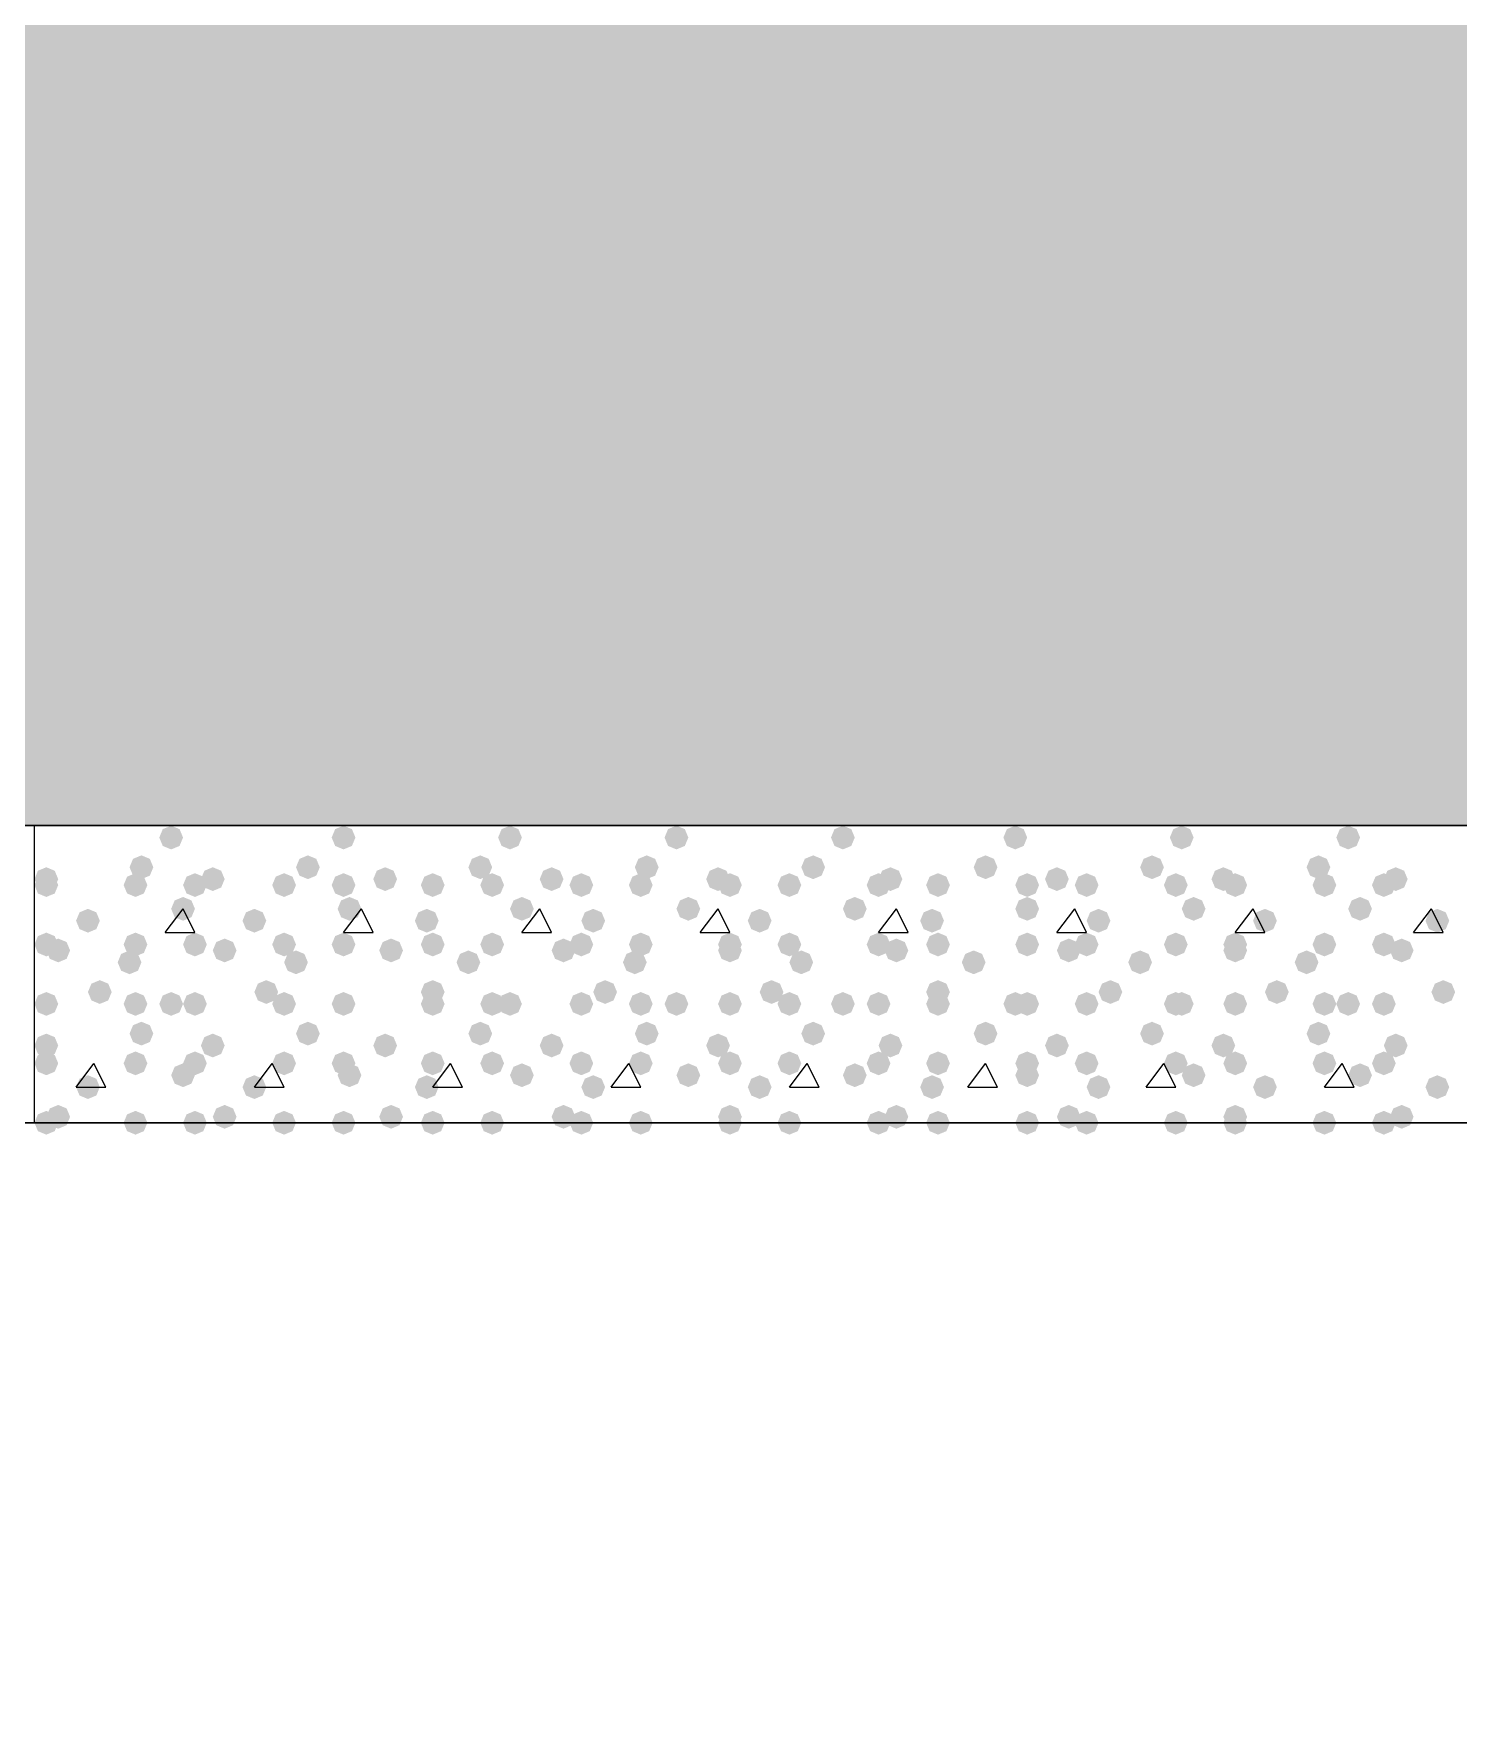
# Model space of a CAD drawing. Header units: millimetres. Extents: x 0 to 420, y 0 to 297.
# Drawn here: x 154.51 to 164.66, y 143.83 to 155.88 of the extents above; entities that cross this region are included whole.
import ezdxf

# ---------------------------------------------------------------- set-up
doc = ezdxf.new("R2010")
doc.units = ezdxf.units.MM
doc.layers.get('0').update_dxf_attribs({"linetype": 'CONTINUOUS'})

msp = doc.modelspace()

# ---------------------------------------------------------------- hatches: boundary and pattern name
at = {"true_color": 0x000008}
h = msp.add_hatch(color=0, dxfattribs=at)
h.paths.add_polyline_path([(379.518333, 162.263667), (33.401, 162.263667), (379.518333, 150.241)], flags=0)
h.paths.add_polyline_path([(33.401, 162.263667), (379.518333, 150.241), (33.401, 150.241)], flags=0)
for points in [[(155.575, 150.156333), (155.550129, 150.096537), (155.490333, 150.071667), (155.430538, 150.096537), (155.405667, 150.156333), (155.430537, 150.216129), (155.490333, 150.241), (155.550129, 150.216129)], [(156.802667, 150.156333), (156.777796, 150.096537), (156.718, 150.071667), (156.658204, 150.096537), (156.633333, 150.156333), (156.658204, 150.216129), (156.718, 150.241), (156.777796, 150.216129)], [(157.988, 150.156333), (157.963129, 150.096537), (157.903333, 150.071667), (157.843538, 150.096537), (157.818667, 150.156333), (157.843537, 150.216129), (157.903333, 150.241), (157.963129, 150.216129)], [(159.173333, 150.156333), (159.148462, 150.096537), (159.088667, 150.071667), (159.028871, 150.096537), (159.004, 150.156333), (159.028871, 150.216129), (159.088667, 150.241), (159.148462, 150.216129)], [(160.358667, 150.156333), (160.333796, 150.096537), (160.274, 150.071667), (160.214204, 150.096537), (160.189333, 150.156333), (160.214204, 150.216129), (160.274, 150.241), (160.333796, 150.216129)], [(161.586333, 150.156333), (161.561462, 150.096537), (161.501667, 150.071667), (161.441871, 150.096537), (161.417, 150.156333), (161.441871, 150.216129), (161.501667, 150.241), (161.561462, 150.216129)], [(162.771667, 150.156333), (162.746796, 150.096537), (162.687, 150.071667), (162.627204, 150.096537), (162.602333, 150.156333), (162.627204, 150.216129), (162.687, 150.241), (162.746796, 150.216129)], [(163.957, 150.156333), (163.932129, 150.096537), (163.872333, 150.071667), (163.812537, 150.096537), (163.787667, 150.156333), (163.812537, 150.216129), (163.872333, 150.241), (163.932129, 150.216129)], [(155.363333, 149.944667), (155.338462, 149.884871), (155.278667, 149.86), (155.218871, 149.884871), (155.194, 149.944667), (155.218871, 150.004462), (155.278667, 150.029333), (155.338462, 150.004463)], [(156.548667, 149.944667), (156.523796, 149.884871), (156.464, 149.86), (156.404204, 149.884871), (156.379333, 149.944667), (156.404204, 150.004462), (156.464, 150.029333), (156.523796, 150.004463)], [(157.776333, 149.944667), (157.751463, 149.884871), (157.691667, 149.86), (157.631871, 149.884871), (157.607, 149.944667), (157.631871, 150.004462), (157.691667, 150.029333), (157.751462, 150.004463)], [(158.961667, 149.944667), (158.936796, 149.884871), (158.877, 149.86), (158.817204, 149.884871), (158.792333, 149.944667), (158.817204, 150.004462), (158.877, 150.029333), (158.936796, 150.004463)], [(160.147, 149.944667), (160.122129, 149.884871), (160.062333, 149.86), (160.002538, 149.884871), (159.977667, 149.944667), (160.002537, 150.004462), (160.062333, 150.029333), (160.122129, 150.004463)], [(161.374667, 149.944667), (161.349796, 149.884871), (161.29, 149.86), (161.230204, 149.884871), (161.205333, 149.944667), (161.230204, 150.004462), (161.29, 150.029333), (161.349796, 150.004463)], [(162.56, 149.944667), (162.535129, 149.884871), (162.475333, 149.86), (162.415538, 149.884871), (162.390667, 149.944667), (162.415537, 150.004462), (162.475333, 150.029333), (162.535129, 150.004463)], [(163.745333, 149.944667), (163.720462, 149.884871), (163.660667, 149.86), (163.600871, 149.884871), (163.576, 149.944667), (163.600871, 150.004462), (163.660667, 150.029333), (163.720462, 150.004463)], [(154.686, 149.86), (154.661129, 149.800204), (154.601333, 149.775333), (154.541538, 149.800204), (154.516667, 149.86), (154.541537, 149.919796), (154.601333, 149.944667), (154.661129, 149.919796)], [(154.686, 149.817667), (154.661129, 149.757871), (154.601333, 149.733), (154.541538, 149.757871), (154.516667, 149.817667), (154.541537, 149.877462), (154.601333, 149.902333), (154.661129, 149.877463)], [(155.321, 149.817667), (155.296129, 149.757871), (155.236333, 149.733), (155.176538, 149.757871), (155.151667, 149.817667), (155.176537, 149.877462), (155.236333, 149.902333), (155.296129, 149.877463)], [(155.744333, 149.817667), (155.719463, 149.757871), (155.659667, 149.733), (155.599871, 149.757871), (155.575, 149.817667), (155.599871, 149.877462), (155.659667, 149.902333), (155.719462, 149.877463)], [(155.871333, 149.86), (155.846462, 149.800204), (155.786667, 149.775333), (155.726871, 149.800204), (155.702, 149.86), (155.726871, 149.919796), (155.786667, 149.944667), (155.846462, 149.919796)], [(156.379333, 149.817667), (156.354463, 149.757871), (156.294667, 149.733), (156.234871, 149.757871), (156.21, 149.817667), (156.234871, 149.877462), (156.294667, 149.902333), (156.354462, 149.877463)], [(156.802667, 149.817667), (156.777796, 149.757871), (156.718, 149.733), (156.658204, 149.757871), (156.633333, 149.817667), (156.658204, 149.877462), (156.718, 149.902333), (156.777796, 149.877463)], [(157.099, 149.86), (157.074129, 149.800204), (157.014333, 149.775333), (156.954538, 149.800204), (156.929667, 149.86), (156.954537, 149.919796), (157.014333, 149.944667), (157.074129, 149.919796)], [(157.437667, 149.817667), (157.412796, 149.757871), (157.353, 149.733), (157.293204, 149.757871), (157.268333, 149.817667), (157.293204, 149.877462), (157.353, 149.902333), (157.412796, 149.877463)], [(157.861, 149.817667), (157.836129, 149.757871), (157.776333, 149.733), (157.716538, 149.757871), (157.691667, 149.817667), (157.716537, 149.877462), (157.776333, 149.902333), (157.836129, 149.877463)], [(158.284333, 149.86), (158.259462, 149.800204), (158.199667, 149.775333), (158.139871, 149.800204), (158.115, 149.86), (158.139871, 149.919796), (158.199667, 149.944667), (158.259462, 149.919796)], [(158.496, 149.817667), (158.471129, 149.757871), (158.411333, 149.733), (158.351538, 149.757871), (158.326667, 149.817667), (158.351537, 149.877462), (158.411333, 149.902333), (158.471129, 149.877463)], [(158.919333, 149.817667), (158.894463, 149.757871), (158.834667, 149.733), (158.774871, 149.757871), (158.75, 149.817667), (158.774871, 149.877462), (158.834667, 149.902333), (158.894462, 149.877463)], [(159.469667, 149.86), (159.444796, 149.800204), (159.385, 149.775333), (159.325204, 149.800204), (159.300333, 149.86), (159.325204, 149.919796), (159.385, 149.944667), (159.444796, 149.919796)], [(159.554333, 149.817667), (159.529462, 149.757871), (159.469667, 149.733), (159.409871, 149.757871), (159.385, 149.817667), (159.409871, 149.877462), (159.469667, 149.902333), (159.529462, 149.877463)], [(159.977667, 149.817667), (159.952796, 149.757871), (159.893, 149.733), (159.833204, 149.757871), (159.808333, 149.817667), (159.833204, 149.877462), (159.893, 149.902333), (159.952796, 149.877463)], [(160.612667, 149.817667), (160.587796, 149.757871), (160.528, 149.733), (160.468204, 149.757871), (160.443333, 149.817667), (160.468204, 149.877462), (160.528, 149.902333), (160.587796, 149.877463)], [(160.697333, 149.86), (160.672462, 149.800204), (160.612667, 149.775333), (160.552871, 149.800204), (160.528, 149.86), (160.552871, 149.919796), (160.612667, 149.944667), (160.672462, 149.919796)], [(161.036, 149.817667), (161.011129, 149.757871), (160.951333, 149.733), (160.891538, 149.757871), (160.866667, 149.817667), (160.891537, 149.877462), (160.951333, 149.902333), (161.011129, 149.877463)], [(161.671, 149.817667), (161.646129, 149.757871), (161.586333, 149.733), (161.526538, 149.757871), (161.501667, 149.817667), (161.526537, 149.877462), (161.586333, 149.902333), (161.646129, 149.877463)], [(161.882667, 149.86), (161.857796, 149.800204), (161.798, 149.775333), (161.738204, 149.800204), (161.713333, 149.86), (161.738204, 149.919796), (161.798, 149.944667), (161.857796, 149.919796)], [(162.094333, 149.817667), (162.069462, 149.757871), (162.009667, 149.733), (161.949871, 149.757871), (161.925, 149.817667), (161.949871, 149.877462), (162.009667, 149.902333), (162.069462, 149.877463)], [(162.729333, 149.817667), (162.704463, 149.757871), (162.644667, 149.733), (162.584871, 149.757871), (162.56, 149.817667), (162.584871, 149.877462), (162.644667, 149.902333), (162.704462, 149.877463)], [(163.068, 149.86), (163.043129, 149.800204), (162.983333, 149.775333), (162.923538, 149.800204), (162.898667, 149.86), (162.923537, 149.919796), (162.983333, 149.944667), (163.043129, 149.919796)], [(163.152667, 149.817667), (163.127796, 149.757871), (163.068, 149.733), (163.008204, 149.757871), (162.983333, 149.817667), (163.008204, 149.877462), (163.068, 149.902333), (163.127796, 149.877463)], [(163.787667, 149.817667), (163.762796, 149.757871), (163.703, 149.733), (163.643204, 149.757871), (163.618333, 149.817667), (163.643204, 149.877462), (163.703, 149.902333), (163.762796, 149.877463)], [(164.211, 149.817667), (164.186129, 149.757871), (164.126333, 149.733), (164.066538, 149.757871), (164.041667, 149.817667), (164.066537, 149.877462), (164.126333, 149.902333), (164.186129, 149.877463)], [(164.295667, 149.86), (164.270796, 149.800204), (164.211, 149.775333), (164.151204, 149.800204), (164.126333, 149.86), (164.151204, 149.919796), (164.211, 149.944667), (164.270796, 149.919796)], [(155.659667, 149.648333), (155.634796, 149.588537), (155.575, 149.563667), (155.515204, 149.588537), (155.490333, 149.648333), (155.515204, 149.708129), (155.575, 149.733), (155.634796, 149.708129)], [(156.845, 149.648333), (156.820129, 149.588537), (156.760333, 149.563667), (156.700538, 149.588537), (156.675667, 149.648333), (156.700537, 149.708129), (156.760333, 149.733), (156.820129, 149.708129)], [(158.072667, 149.648333), (158.047796, 149.588537), (157.988, 149.563667), (157.928204, 149.588537), (157.903333, 149.648333), (157.928204, 149.708129), (157.988, 149.733), (158.047796, 149.708129)], [(159.258, 149.648333), (159.233129, 149.588537), (159.173333, 149.563667), (159.113538, 149.588537), (159.088667, 149.648333), (159.113537, 149.708129), (159.173333, 149.733), (159.233129, 149.708129)], [(160.443333, 149.648333), (160.418462, 149.588537), (160.358667, 149.563667), (160.298871, 149.588537), (160.274, 149.648333), (160.298871, 149.708129), (160.358667, 149.733), (160.418462, 149.708129)], [(161.671, 149.648333), (161.646129, 149.588537), (161.586333, 149.563667), (161.526538, 149.588537), (161.501667, 149.648333), (161.526537, 149.708129), (161.586333, 149.733), (161.646129, 149.708129)], [(162.856333, 149.648333), (162.831462, 149.588537), (162.771667, 149.563667), (162.711871, 149.588537), (162.687, 149.648333), (162.711871, 149.708129), (162.771667, 149.733), (162.831462, 149.708129)], [(164.041667, 149.648333), (164.016796, 149.588537), (163.957, 149.563667), (163.897204, 149.588537), (163.872333, 149.648333), (163.897204, 149.708129), (163.957, 149.733), (164.016796, 149.708129)], [(154.982333, 149.563667), (154.957462, 149.503871), (154.897667, 149.479), (154.837871, 149.503871), (154.813, 149.563667), (154.837871, 149.623462), (154.897667, 149.648333), (154.957462, 149.623463)], [(156.167667, 149.563667), (156.142796, 149.503871), (156.083, 149.479), (156.023204, 149.503871), (155.998333, 149.563667), (156.023204, 149.623462), (156.083, 149.648333), (156.142796, 149.623463)], [(157.395333, 149.563667), (157.370463, 149.503871), (157.310667, 149.479), (157.250871, 149.503871), (157.226, 149.563667), (157.250871, 149.623462), (157.310667, 149.648333), (157.370462, 149.623463)], [(158.580667, 149.563667), (158.555796, 149.503871), (158.496, 149.479), (158.436204, 149.503871), (158.411333, 149.563667), (158.436204, 149.623462), (158.496, 149.648333), (158.555796, 149.623463)], [(159.766, 149.563667), (159.741129, 149.503871), (159.681333, 149.479), (159.621538, 149.503871), (159.596667, 149.563667), (159.621537, 149.623462), (159.681333, 149.648333), (159.741129, 149.623463)], [(160.993667, 149.563667), (160.968796, 149.503871), (160.909, 149.479), (160.849204, 149.503871), (160.824333, 149.563667), (160.849204, 149.623462), (160.909, 149.648333), (160.968796, 149.623463)], [(162.179, 149.563667), (162.154129, 149.503871), (162.094333, 149.479), (162.034538, 149.503871), (162.009667, 149.563667), (162.034537, 149.623462), (162.094333, 149.648333), (162.154129, 149.623463)], [(163.364333, 149.563667), (163.339463, 149.503871), (163.279667, 149.479), (163.219871, 149.503871), (163.195, 149.563667), (163.219871, 149.623462), (163.279667, 149.648333), (163.339462, 149.623463)], [(164.592, 149.563667), (164.567129, 149.503871), (164.507333, 149.479), (164.447538, 149.503871), (164.422667, 149.563667), (164.447537, 149.623462), (164.507333, 149.648333), (164.567129, 149.623463)], [(154.686, 149.394333), (154.661129, 149.334537), (154.601333, 149.309667), (154.541538, 149.334537), (154.516667, 149.394333), (154.541537, 149.454129), (154.601333, 149.479), (154.661129, 149.454129)], [(154.770667, 149.352), (154.745796, 149.292204), (154.686, 149.267333), (154.626204, 149.292204), (154.601333, 149.352), (154.626204, 149.411796), (154.686, 149.436667), (154.745796, 149.411796)], [(155.321, 149.394333), (155.296129, 149.334537), (155.236333, 149.309667), (155.176538, 149.334537), (155.151667, 149.394333), (155.176537, 149.454129), (155.236333, 149.479), (155.296129, 149.454129)], [(155.744333, 149.394333), (155.719463, 149.334537), (155.659667, 149.309667), (155.599871, 149.334537), (155.575, 149.394333), (155.599871, 149.454129), (155.659667, 149.479), (155.719462, 149.454129)], [(155.956, 149.352), (155.931129, 149.292204), (155.871333, 149.267333), (155.811538, 149.292204), (155.786667, 149.352), (155.811537, 149.411796), (155.871333, 149.436667), (155.931129, 149.411796)], [(156.379333, 149.394333), (156.354463, 149.334537), (156.294667, 149.309667), (156.234871, 149.334537), (156.21, 149.394333), (156.234871, 149.454129), (156.294667, 149.479), (156.354462, 149.454129)], [(156.802667, 149.394333), (156.777796, 149.334537), (156.718, 149.309667), (156.658204, 149.334537), (156.633333, 149.394333), (156.658204, 149.454129), (156.718, 149.479), (156.777796, 149.454129)], [(157.141333, 149.352), (157.116462, 149.292204), (157.056667, 149.267333), (156.996871, 149.292204), (156.972, 149.352), (156.996871, 149.411796), (157.056667, 149.436667), (157.116462, 149.411796)], [(157.437667, 149.394333), (157.412796, 149.334537), (157.353, 149.309667), (157.293204, 149.334537), (157.268333, 149.394333), (157.293204, 149.454129), (157.353, 149.479), (157.412796, 149.454129)], [(157.861, 149.394333), (157.836129, 149.334537), (157.776333, 149.309667), (157.716538, 149.334537), (157.691667, 149.394333), (157.716537, 149.454129), (157.776333, 149.479), (157.836129, 149.454129)], [(158.369, 149.352), (158.344129, 149.292204), (158.284333, 149.267333), (158.224538, 149.292204), (158.199667, 149.352), (158.224537, 149.411796), (158.284333, 149.436667), (158.344129, 149.411796)], [(158.496, 149.394333), (158.471129, 149.334537), (158.411333, 149.309667), (158.351538, 149.334537), (158.326667, 149.394333), (158.351537, 149.454129), (158.411333, 149.479), (158.471129, 149.454129)], [(158.919333, 149.394333), (158.894463, 149.334537), (158.834667, 149.309667), (158.774871, 149.334537), (158.75, 149.394333), (158.774871, 149.454129), (158.834667, 149.479), (158.894462, 149.454129)], [(159.554333, 149.394333), (159.529462, 149.334537), (159.469667, 149.309667), (159.409871, 149.334537), (159.385, 149.394333), (159.409871, 149.454129), (159.469667, 149.479), (159.529462, 149.454129)], [(159.554333, 149.352), (159.529462, 149.292204), (159.469667, 149.267333), (159.409871, 149.292204), (159.385, 149.352), (159.409871, 149.411796), (159.469667, 149.436667), (159.529462, 149.411796)], [(159.977667, 149.394333), (159.952796, 149.334537), (159.893, 149.309667), (159.833204, 149.334537), (159.808333, 149.394333), (159.833204, 149.454129), (159.893, 149.479), (159.952796, 149.454129)], [(160.612667, 149.394333), (160.587796, 149.334537), (160.528, 149.309667), (160.468204, 149.334537), (160.443333, 149.394333), (160.468204, 149.454129), (160.528, 149.479), (160.587796, 149.454129)], [(160.739667, 149.352), (160.714796, 149.292204), (160.655, 149.267333), (160.595204, 149.292204), (160.570333, 149.352), (160.595204, 149.411796), (160.655, 149.436667), (160.714796, 149.411796)], [(161.036, 149.394333), (161.011129, 149.334537), (160.951333, 149.309667), (160.891538, 149.334537), (160.866667, 149.394333), (160.891537, 149.454129), (160.951333, 149.479), (161.011129, 149.454129)], [(161.671, 149.394333), (161.646129, 149.334537), (161.586333, 149.309667), (161.526538, 149.334537), (161.501667, 149.394333), (161.526537, 149.454129), (161.586333, 149.479), (161.646129, 149.454129)], [(161.967333, 149.352), (161.942462, 149.292204), (161.882667, 149.267333), (161.822871, 149.292204), (161.798, 149.352), (161.822871, 149.411796), (161.882667, 149.436667), (161.942462, 149.411796)], [(162.094333, 149.394333), (162.069462, 149.334537), (162.009667, 149.309667), (161.949871, 149.334537), (161.925, 149.394333), (161.949871, 149.454129), (162.009667, 149.479), (162.069462, 149.454129)], [(162.729333, 149.394333), (162.704463, 149.334537), (162.644667, 149.309667), (162.584871, 149.334537), (162.56, 149.394333), (162.584871, 149.454129), (162.644667, 149.479), (162.704462, 149.454129)], [(163.152667, 149.394333), (163.127796, 149.334537), (163.068, 149.309667), (163.008204, 149.334537), (162.983333, 149.394333), (163.008204, 149.454129), (163.068, 149.479), (163.127796, 149.454129)], [(163.152667, 149.352), (163.127796, 149.292204), (163.068, 149.267333), (163.008204, 149.292204), (162.983333, 149.352), (163.008204, 149.411796), (163.068, 149.436667), (163.127796, 149.411796)], [(163.787667, 149.394333), (163.762796, 149.334537), (163.703, 149.309667), (163.643204, 149.334537), (163.618333, 149.394333), (163.643204, 149.454129), (163.703, 149.479), (163.762796, 149.454129)], [(164.211, 149.394333), (164.186129, 149.334537), (164.126333, 149.309667), (164.066538, 149.334537), (164.041667, 149.394333), (164.066537, 149.454129), (164.126333, 149.479), (164.186129, 149.454129)], [(164.338, 149.352), (164.313129, 149.292204), (164.253333, 149.267333), (164.193537, 149.292204), (164.168667, 149.352), (164.193537, 149.411796), (164.253333, 149.436667), (164.313129, 149.411796)], [(155.278667, 149.267333), (155.253796, 149.207537), (155.194, 149.182667), (155.134204, 149.207537), (155.109333, 149.267333), (155.134204, 149.327129), (155.194, 149.352), (155.253796, 149.327129)], [(156.464, 149.267333), (156.439129, 149.207537), (156.379333, 149.182667), (156.319538, 149.207537), (156.294667, 149.267333), (156.319537, 149.327129), (156.379333, 149.352), (156.439129, 149.327129)], [(157.691667, 149.267333), (157.666796, 149.207537), (157.607, 149.182667), (157.547204, 149.207537), (157.522333, 149.267333), (157.547204, 149.327129), (157.607, 149.352), (157.666796, 149.327129)], [(158.877, 149.267333), (158.852129, 149.207537), (158.792333, 149.182667), (158.732538, 149.207537), (158.707667, 149.267333), (158.732537, 149.327129), (158.792333, 149.352), (158.852129, 149.327129)], [(160.062333, 149.267333), (160.037463, 149.207537), (159.977667, 149.182667), (159.917871, 149.207537), (159.893, 149.267333), (159.917871, 149.327129), (159.977667, 149.352), (160.037462, 149.327129)], [(161.29, 149.267333), (161.265129, 149.207537), (161.205333, 149.182667), (161.145538, 149.207537), (161.120667, 149.267333), (161.145537, 149.327129), (161.205333, 149.352), (161.265129, 149.327129)], [(162.475333, 149.267333), (162.450462, 149.207537), (162.390667, 149.182667), (162.330871, 149.207537), (162.306, 149.267333), (162.330871, 149.327129), (162.390667, 149.352), (162.450462, 149.327129)], [(163.660667, 149.267333), (163.635796, 149.207537), (163.576, 149.182667), (163.516204, 149.207537), (163.491333, 149.267333), (163.516204, 149.327129), (163.576, 149.352), (163.635796, 149.327129)], [(154.686, 148.971), (154.661129, 148.911204), (154.601333, 148.886333), (154.541538, 148.911204), (154.516667, 148.971), (154.541537, 149.030796), (154.601333, 149.055667), (154.661129, 149.030796)], [(155.067, 149.055667), (155.042129, 148.995871), (154.982333, 148.971), (154.922538, 148.995871), (154.897667, 149.055667), (154.922537, 149.115462), (154.982333, 149.140333), (155.042129, 149.115463)], [(155.321, 148.971), (155.296129, 148.911204), (155.236333, 148.886333), (155.176538, 148.911204), (155.151667, 148.971), (155.176537, 149.030796), (155.236333, 149.055667), (155.296129, 149.030796)], [(155.575, 148.971), (155.550129, 148.911204), (155.490333, 148.886333), (155.430538, 148.911204), (155.405667, 148.971), (155.430537, 149.030796), (155.490333, 149.055667), (155.550129, 149.030796)], [(155.744333, 148.971), (155.719463, 148.911204), (155.659667, 148.886333), (155.599871, 148.911204), (155.575, 148.971), (155.599871, 149.030796), (155.659667, 149.055667), (155.719462, 149.030796)], [(156.252333, 149.055667), (156.227463, 148.995871), (156.167667, 148.971), (156.107871, 148.995871), (156.083, 149.055667), (156.107871, 149.115462), (156.167667, 149.140333), (156.227462, 149.115463)], [(156.379333, 148.971), (156.354463, 148.911204), (156.294667, 148.886333), (156.234871, 148.911204), (156.21, 148.971), (156.234871, 149.030796), (156.294667, 149.055667), (156.354462, 149.030796)], [(156.802667, 148.971), (156.777796, 148.911204), (156.718, 148.886333), (156.658204, 148.911204), (156.633333, 148.971), (156.658204, 149.030796), (156.718, 149.055667), (156.777796, 149.030796)], [(156.802667, 148.971), (156.777796, 148.911204), (156.718, 148.886333), (156.658204, 148.911204), (156.633333, 148.971), (156.658204, 149.030796), (156.718, 149.055667), (156.777796, 149.030796)], [(157.437667, 149.055667), (157.412796, 148.995871), (157.353, 148.971), (157.293204, 148.995871), (157.268333, 149.055667), (157.293204, 149.115462), (157.353, 149.140333), (157.412796, 149.115463)], [(157.437667, 148.971), (157.412796, 148.911204), (157.353, 148.886333), (157.293204, 148.911204), (157.268333, 148.971), (157.293204, 149.030796), (157.353, 149.055667), (157.412796, 149.030796)], [(157.861, 148.971), (157.836129, 148.911204), (157.776333, 148.886333), (157.716538, 148.911204), (157.691667, 148.971), (157.716537, 149.030796), (157.776333, 149.055667), (157.836129, 149.030796)], [(157.988, 148.971), (157.963129, 148.911204), (157.903333, 148.886333), (157.843538, 148.911204), (157.818667, 148.971), (157.843537, 149.030796), (157.903333, 149.055667), (157.963129, 149.030796)], [(158.496, 148.971), (158.471129, 148.911204), (158.411333, 148.886333), (158.351538, 148.911204), (158.326667, 148.971), (158.351537, 149.030796), (158.411333, 149.055667), (158.471129, 149.030796)], [(158.665333, 149.055667), (158.640463, 148.995871), (158.580667, 148.971), (158.520871, 148.995871), (158.496, 149.055667), (158.520871, 149.115462), (158.580667, 149.140333), (158.640462, 149.115463)], [(158.919333, 148.971), (158.894463, 148.911204), (158.834667, 148.886333), (158.774871, 148.911204), (158.75, 148.971), (158.774871, 149.030796), (158.834667, 149.055667), (158.894462, 149.030796)], [(159.173333, 148.971), (159.148462, 148.911204), (159.088667, 148.886333), (159.028871, 148.911204), (159.004, 148.971), (159.028871, 149.030796), (159.088667, 149.055667), (159.148462, 149.030796)], [(159.554333, 148.971), (159.529462, 148.911204), (159.469667, 148.886333), (159.409871, 148.911204), (159.385, 148.971), (159.409871, 149.030796), (159.469667, 149.055667), (159.529462, 149.030796)], [(159.850667, 149.055667), (159.825796, 148.995871), (159.766, 148.971), (159.706204, 148.995871), (159.681333, 149.055667), (159.706204, 149.115462), (159.766, 149.140333), (159.825796, 149.115463)], [(159.977667, 148.971), (159.952796, 148.911204), (159.893, 148.886333), (159.833204, 148.911204), (159.808333, 148.971), (159.833204, 149.030796), (159.893, 149.055667), (159.952796, 149.030796)], [(160.358667, 148.971), (160.333796, 148.911204), (160.274, 148.886333), (160.214204, 148.911204), (160.189333, 148.971), (160.214204, 149.030796), (160.274, 149.055667), (160.333796, 149.030796)], [(160.612667, 148.971), (160.587796, 148.911204), (160.528, 148.886333), (160.468204, 148.911204), (160.443333, 148.971), (160.468204, 149.030796), (160.528, 149.055667), (160.587796, 149.030796)], [(161.036, 149.055667), (161.011129, 148.995871), (160.951333, 148.971), (160.891538, 148.995871), (160.866667, 149.055667), (160.891537, 149.115462), (160.951333, 149.140333), (161.011129, 149.115463)], [(161.036, 148.971), (161.011129, 148.911204), (160.951333, 148.886333), (160.891538, 148.911204), (160.866667, 148.971), (160.891537, 149.030796), (160.951333, 149.055667), (161.011129, 149.030796)], [(161.586333, 148.971), (161.561462, 148.911204), (161.501667, 148.886333), (161.441871, 148.911204), (161.417, 148.971), (161.441871, 149.030796), (161.501667, 149.055667), (161.561462, 149.030796)], [(161.671, 148.971), (161.646129, 148.911204), (161.586333, 148.886333), (161.526538, 148.911204), (161.501667, 148.971), (161.526537, 149.030796), (161.586333, 149.055667), (161.646129, 149.030796)], [(162.094333, 148.971), (162.069462, 148.911204), (162.009667, 148.886333), (161.949871, 148.911204), (161.925, 148.971), (161.949871, 149.030796), (162.009667, 149.055667), (162.069462, 149.030796)], [(162.263667, 149.055667), (162.238796, 148.995871), (162.179, 148.971), (162.119204, 148.995871), (162.094333, 149.055667), (162.119204, 149.115462), (162.179, 149.140333), (162.238796, 149.115463)], [(162.729333, 148.971), (162.704463, 148.911204), (162.644667, 148.886333), (162.584871, 148.911204), (162.56, 148.971), (162.584871, 149.030796), (162.644667, 149.055667), (162.704462, 149.030796)], [(162.771667, 148.971), (162.746796, 148.911204), (162.687, 148.886333), (162.627204, 148.911204), (162.602333, 148.971), (162.627204, 149.030796), (162.687, 149.055667), (162.746796, 149.030796)], [(163.152667, 148.971), (163.127796, 148.911204), (163.068, 148.886333), (163.008204, 148.911204), (162.983333, 148.971), (163.008204, 149.030796), (163.068, 149.055667), (163.127796, 149.030796)], [(163.449, 149.055667), (163.424129, 148.995871), (163.364333, 148.971), (163.304538, 148.995871), (163.279667, 149.055667), (163.304537, 149.115462), (163.364333, 149.140333), (163.424129, 149.115463)], [(163.787667, 148.971), (163.762796, 148.911204), (163.703, 148.886333), (163.643204, 148.911204), (163.618333, 148.971), (163.643204, 149.030796), (163.703, 149.055667), (163.762796, 149.030796)], [(163.957, 148.971), (163.932129, 148.911204), (163.872333, 148.886333), (163.812537, 148.911204), (163.787667, 148.971), (163.812537, 149.030796), (163.872333, 149.055667), (163.932129, 149.030796)], [(164.211, 148.971), (164.186129, 148.911204), (164.126333, 148.886333), (164.066538, 148.911204), (164.041667, 148.971), (164.066537, 149.030796), (164.126333, 149.055667), (164.186129, 149.030796)], [(164.634333, 149.055667), (164.609463, 148.995871), (164.549667, 148.971), (164.489871, 148.995871), (164.465, 149.055667), (164.489871, 149.115462), (164.549667, 149.140333), (164.609462, 149.115463)], [(155.363333, 148.759333), (155.338462, 148.699537), (155.278667, 148.674667), (155.218871, 148.699537), (155.194, 148.759333), (155.218871, 148.819129), (155.278667, 148.844), (155.338462, 148.819129)], [(156.548667, 148.759333), (156.523796, 148.699537), (156.464, 148.674667), (156.404204, 148.699537), (156.379333, 148.759333), (156.404204, 148.819129), (156.464, 148.844), (156.523796, 148.819129)], [(157.776333, 148.759333), (157.751463, 148.699537), (157.691667, 148.674667), (157.631871, 148.699537), (157.607, 148.759333), (157.631871, 148.819129), (157.691667, 148.844), (157.751462, 148.819129)], [(158.961667, 148.759333), (158.936796, 148.699537), (158.877, 148.674667), (158.817204, 148.699537), (158.792333, 148.759333), (158.817204, 148.819129), (158.877, 148.844), (158.936796, 148.819129)], [(160.147, 148.759333), (160.122129, 148.699537), (160.062333, 148.674667), (160.002538, 148.699537), (159.977667, 148.759333), (160.002537, 148.819129), (160.062333, 148.844), (160.122129, 148.819129)], [(161.374667, 148.759333), (161.349796, 148.699537), (161.29, 148.674667), (161.230204, 148.699537), (161.205333, 148.759333), (161.230204, 148.819129), (161.29, 148.844), (161.349796, 148.819129)], [(162.56, 148.759333), (162.535129, 148.699537), (162.475333, 148.674667), (162.415538, 148.699537), (162.390667, 148.759333), (162.415537, 148.819129), (162.475333, 148.844), (162.535129, 148.819129)], [(163.745333, 148.759333), (163.720462, 148.699537), (163.660667, 148.674667), (163.600871, 148.699537), (163.576, 148.759333), (163.600871, 148.819129), (163.660667, 148.844), (163.720462, 148.819129)], [(154.686, 148.674667), (154.661129, 148.614871), (154.601333, 148.59), (154.541538, 148.614871), (154.516667, 148.674667), (154.541537, 148.734462), (154.601333, 148.759333), (154.661129, 148.734463)], [(155.871333, 148.674667), (155.846462, 148.614871), (155.786667, 148.59), (155.726871, 148.614871), (155.702, 148.674667), (155.726871, 148.734462), (155.786667, 148.759333), (155.846462, 148.734463)], [(157.099, 148.674667), (157.074129, 148.614871), (157.014333, 148.59), (156.954538, 148.614871), (156.929667, 148.674667), (156.954537, 148.734462), (157.014333, 148.759333), (157.074129, 148.734463)], [(158.284333, 148.674667), (158.259462, 148.614871), (158.199667, 148.59), (158.139871, 148.614871), (158.115, 148.674667), (158.139871, 148.734462), (158.199667, 148.759333), (158.259462, 148.734463)], [(159.469667, 148.674667), (159.444796, 148.614871), (159.385, 148.59), (159.325204, 148.614871), (159.300333, 148.674667), (159.325204, 148.734462), (159.385, 148.759333), (159.444796, 148.734463)], [(160.697333, 148.674667), (160.672462, 148.614871), (160.612667, 148.59), (160.552871, 148.614871), (160.528, 148.674667), (160.552871, 148.734462), (160.612667, 148.759333), (160.672462, 148.734463)], [(161.882667, 148.674667), (161.857796, 148.614871), (161.798, 148.59), (161.738204, 148.614871), (161.713333, 148.674667), (161.738204, 148.734462), (161.798, 148.759333), (161.857796, 148.734463)], [(163.068, 148.674667), (163.043129, 148.614871), (162.983333, 148.59), (162.923538, 148.614871), (162.898667, 148.674667), (162.923537, 148.734462), (162.983333, 148.759333), (163.043129, 148.734463)], [(164.295667, 148.674667), (164.270796, 148.614871), (164.211, 148.59), (164.151204, 148.614871), (164.126333, 148.674667), (164.151204, 148.734462), (164.211, 148.759333), (164.270796, 148.734463)], [(154.686, 148.547667), (154.661129, 148.487871), (154.601333, 148.463), (154.541538, 148.487871), (154.516667, 148.547667), (154.541537, 148.607462), (154.601333, 148.632333), (154.661129, 148.607463)], [(155.321, 148.547667), (155.296129, 148.487871), (155.236333, 148.463), (155.176538, 148.487871), (155.151667, 148.547667), (155.176537, 148.607462), (155.236333, 148.632333), (155.296129, 148.607463)], [(155.744333, 148.547667), (155.719463, 148.487871), (155.659667, 148.463), (155.599871, 148.487871), (155.575, 148.547667), (155.599871, 148.607462), (155.659667, 148.632333), (155.719462, 148.607463)], [(156.379333, 148.547667), (156.354463, 148.487871), (156.294667, 148.463), (156.234871, 148.487871), (156.21, 148.547667), (156.234871, 148.607462), (156.294667, 148.632333), (156.354462, 148.607463)], [(156.802667, 148.547667), (156.777796, 148.487871), (156.718, 148.463), (156.658204, 148.487871), (156.633333, 148.547667), (156.658204, 148.607462), (156.718, 148.632333), (156.777796, 148.607463)], [(157.437667, 148.547667), (157.412796, 148.487871), (157.353, 148.463), (157.293204, 148.487871), (157.268333, 148.547667), (157.293204, 148.607462), (157.353, 148.632333), (157.412796, 148.607463)], [(157.861, 148.547667), (157.836129, 148.487871), (157.776333, 148.463), (157.716538, 148.487871), (157.691667, 148.547667), (157.716537, 148.607462), (157.776333, 148.632333), (157.836129, 148.607463)], [(158.496, 148.547667), (158.471129, 148.487871), (158.411333, 148.463), (158.351538, 148.487871), (158.326667, 148.547667), (158.351537, 148.607462), (158.411333, 148.632333), (158.471129, 148.607463)], [(158.919333, 148.547667), (158.894463, 148.487871), (158.834667, 148.463), (158.774871, 148.487871), (158.75, 148.547667), (158.774871, 148.607462), (158.834667, 148.632333), (158.894462, 148.607463)], [(159.554333, 148.547667), (159.529462, 148.487871), (159.469667, 148.463), (159.409871, 148.487871), (159.385, 148.547667), (159.409871, 148.607462), (159.469667, 148.632333), (159.529462, 148.607463)], [(159.977667, 148.547667), (159.952796, 148.487871), (159.893, 148.463), (159.833204, 148.487871), (159.808333, 148.547667), (159.833204, 148.607462), (159.893, 148.632333), (159.952796, 148.607463)], [(160.612667, 148.547667), (160.587796, 148.487871), (160.528, 148.463), (160.468204, 148.487871), (160.443333, 148.547667), (160.468204, 148.607462), (160.528, 148.632333), (160.587796, 148.607463)], [(161.036, 148.547667), (161.011129, 148.487871), (160.951333, 148.463), (160.891538, 148.487871), (160.866667, 148.547667), (160.891537, 148.607462), (160.951333, 148.632333), (161.011129, 148.607463)], [(161.671, 148.547667), (161.646129, 148.487871), (161.586333, 148.463), (161.526538, 148.487871), (161.501667, 148.547667), (161.526537, 148.607462), (161.586333, 148.632333), (161.646129, 148.607463)], [(162.094333, 148.547667), (162.069462, 148.487871), (162.009667, 148.463), (161.949871, 148.487871), (161.925, 148.547667), (161.949871, 148.607462), (162.009667, 148.632333), (162.069462, 148.607463)], [(162.729333, 148.547667), (162.704463, 148.487871), (162.644667, 148.463), (162.584871, 148.487871), (162.56, 148.547667), (162.584871, 148.607462), (162.644667, 148.632333), (162.704462, 148.607463)], [(163.152667, 148.547667), (163.127796, 148.487871), (163.068, 148.463), (163.008204, 148.487871), (162.983333, 148.547667), (163.008204, 148.607462), (163.068, 148.632333), (163.127796, 148.607463)], [(163.787667, 148.547667), (163.762796, 148.487871), (163.703, 148.463), (163.643204, 148.487871), (163.618333, 148.547667), (163.643204, 148.607462), (163.703, 148.632333), (163.762796, 148.607463)], [(164.211, 148.547667), (164.186129, 148.487871), (164.126333, 148.463), (164.066538, 148.487871), (164.041667, 148.547667), (164.066537, 148.607462), (164.126333, 148.632333), (164.186129, 148.607463)], [(154.982333, 148.378333), (154.957462, 148.318537), (154.897667, 148.293667), (154.837871, 148.318537), (154.813, 148.378333), (154.837871, 148.438129), (154.897667, 148.463), (154.957462, 148.438129)], [(155.659667, 148.463), (155.634796, 148.403204), (155.575, 148.378333), (155.515204, 148.403204), (155.490333, 148.463), (155.515204, 148.522796), (155.575, 148.547667), (155.634796, 148.522796)], [(156.167667, 148.378333), (156.142796, 148.318537), (156.083, 148.293667), (156.023204, 148.318537), (155.998333, 148.378333), (156.023204, 148.438129), (156.083, 148.463), (156.142796, 148.438129)], [(156.845, 148.463), (156.820129, 148.403204), (156.760333, 148.378333), (156.700538, 148.403204), (156.675667, 148.463), (156.700537, 148.522796), (156.760333, 148.547667), (156.820129, 148.522796)], [(157.395333, 148.378333), (157.370463, 148.318537), (157.310667, 148.293667), (157.250871, 148.318537), (157.226, 148.378333), (157.250871, 148.438129), (157.310667, 148.463), (157.370462, 148.438129)], [(158.072667, 148.463), (158.047796, 148.403204), (157.988, 148.378333), (157.928204, 148.403204), (157.903333, 148.463), (157.928204, 148.522796), (157.988, 148.547667), (158.047796, 148.522796)], [(158.580667, 148.378333), (158.555796, 148.318537), (158.496, 148.293667), (158.436204, 148.318537), (158.411333, 148.378333), (158.436204, 148.438129), (158.496, 148.463), (158.555796, 148.438129)], [(159.258, 148.463), (159.233129, 148.403204), (159.173333, 148.378333), (159.113538, 148.403204), (159.088667, 148.463), (159.113537, 148.522796), (159.173333, 148.547667), (159.233129, 148.522796)], [(159.766, 148.378333), (159.741129, 148.318537), (159.681333, 148.293667), (159.621538, 148.318537), (159.596667, 148.378333), (159.621537, 148.438129), (159.681333, 148.463), (159.741129, 148.438129)], [(160.443333, 148.463), (160.418462, 148.403204), (160.358667, 148.378333), (160.298871, 148.403204), (160.274, 148.463), (160.298871, 148.522796), (160.358667, 148.547667), (160.418462, 148.522796)], [(160.993667, 148.378333), (160.968796, 148.318537), (160.909, 148.293667), (160.849204, 148.318537), (160.824333, 148.378333), (160.849204, 148.438129), (160.909, 148.463), (160.968796, 148.438129)], [(161.671, 148.463), (161.646129, 148.403204), (161.586333, 148.378333), (161.526538, 148.403204), (161.501667, 148.463), (161.526537, 148.522796), (161.586333, 148.547667), (161.646129, 148.522796)], [(162.179, 148.378333), (162.154129, 148.318537), (162.094333, 148.293667), (162.034538, 148.318537), (162.009667, 148.378333), (162.034537, 148.438129), (162.094333, 148.463), (162.154129, 148.438129)], [(162.856333, 148.463), (162.831462, 148.403204), (162.771667, 148.378333), (162.711871, 148.403204), (162.687, 148.463), (162.711871, 148.522796), (162.771667, 148.547667), (162.831462, 148.522796)], [(163.364333, 148.378333), (163.339463, 148.318537), (163.279667, 148.293667), (163.219871, 148.318537), (163.195, 148.378333), (163.219871, 148.438129), (163.279667, 148.463), (163.339462, 148.438129)], [(164.041667, 148.463), (164.016796, 148.403204), (163.957, 148.378333), (163.897204, 148.403204), (163.872333, 148.463), (163.897204, 148.522796), (163.957, 148.547667), (164.016796, 148.522796)], [(164.592, 148.378333), (164.567129, 148.318537), (164.507333, 148.293667), (164.447538, 148.318537), (164.422667, 148.378333), (164.447537, 148.438129), (164.507333, 148.463), (164.567129, 148.438129)], [(154.686, 148.124333), (154.661129, 148.064537), (154.601333, 148.039667), (154.541538, 148.064537), (154.516667, 148.124333), (154.541537, 148.184129), (154.601333, 148.209), (154.661129, 148.184129)], [(154.770667, 148.166667), (154.745796, 148.106871), (154.686, 148.082), (154.626204, 148.106871), (154.601333, 148.166667), (154.626204, 148.226462), (154.686, 148.251333), (154.745796, 148.226463)], [(155.321, 148.124333), (155.296129, 148.064537), (155.236333, 148.039667), (155.176538, 148.064537), (155.151667, 148.124333), (155.176537, 148.184129), (155.236333, 148.209), (155.296129, 148.184129)], [(155.744333, 148.124333), (155.719463, 148.064537), (155.659667, 148.039667), (155.599871, 148.064537), (155.575, 148.124333), (155.599871, 148.184129), (155.659667, 148.209), (155.719462, 148.184129)], [(155.956, 148.166667), (155.931129, 148.106871), (155.871333, 148.082), (155.811538, 148.106871), (155.786667, 148.166667), (155.811537, 148.226462), (155.871333, 148.251333), (155.931129, 148.226463)], [(156.379333, 148.124333), (156.354463, 148.064537), (156.294667, 148.039667), (156.234871, 148.064537), (156.21, 148.124333), (156.234871, 148.184129), (156.294667, 148.209), (156.354462, 148.184129)], [(156.802667, 148.124333), (156.777796, 148.064537), (156.718, 148.039667), (156.658204, 148.064537), (156.633333, 148.124333), (156.658204, 148.184129), (156.718, 148.209), (156.777796, 148.184129)], [(157.141333, 148.166667), (157.116462, 148.106871), (157.056667, 148.082), (156.996871, 148.106871), (156.972, 148.166667), (156.996871, 148.226462), (157.056667, 148.251333), (157.116462, 148.226463)], [(157.437667, 148.124333), (157.412796, 148.064537), (157.353, 148.039667), (157.293204, 148.064537), (157.268333, 148.124333), (157.293204, 148.184129), (157.353, 148.209), (157.412796, 148.184129)], [(157.861, 148.124333), (157.836129, 148.064537), (157.776333, 148.039667), (157.716538, 148.064537), (157.691667, 148.124333), (157.716537, 148.184129), (157.776333, 148.209), (157.836129, 148.184129)], [(158.369, 148.166667), (158.344129, 148.106871), (158.284333, 148.082), (158.224538, 148.106871), (158.199667, 148.166667), (158.224537, 148.226462), (158.284333, 148.251333), (158.344129, 148.226463)], [(158.496, 148.124333), (158.471129, 148.064537), (158.411333, 148.039667), (158.351538, 148.064537), (158.326667, 148.124333), (158.351537, 148.184129), (158.411333, 148.209), (158.471129, 148.184129)], [(158.919333, 148.124333), (158.894463, 148.064537), (158.834667, 148.039667), (158.774871, 148.064537), (158.75, 148.124333), (158.774871, 148.184129), (158.834667, 148.209), (158.894462, 148.184129)], [(159.554333, 148.166667), (159.529462, 148.106871), (159.469667, 148.082), (159.409871, 148.106871), (159.385, 148.166667), (159.409871, 148.226462), (159.469667, 148.251333), (159.529462, 148.226463)], [(159.554333, 148.124333), (159.529462, 148.064537), (159.469667, 148.039667), (159.409871, 148.064537), (159.385, 148.124333), (159.409871, 148.184129), (159.469667, 148.209), (159.529462, 148.184129)], [(159.977667, 148.124333), (159.952796, 148.064537), (159.893, 148.039667), (159.833204, 148.064537), (159.808333, 148.124333), (159.833204, 148.184129), (159.893, 148.209), (159.952796, 148.184129)], [(160.612667, 148.124333), (160.587796, 148.064537), (160.528, 148.039667), (160.468204, 148.064537), (160.443333, 148.124333), (160.468204, 148.184129), (160.528, 148.209), (160.587796, 148.184129)], [(160.739667, 148.166667), (160.714796, 148.106871), (160.655, 148.082), (160.595204, 148.106871), (160.570333, 148.166667), (160.595204, 148.226462), (160.655, 148.251333), (160.714796, 148.226463)], [(161.036, 148.124333), (161.011129, 148.064537), (160.951333, 148.039667), (160.891538, 148.064537), (160.866667, 148.124333), (160.891537, 148.184129), (160.951333, 148.209), (161.011129, 148.184129)], [(161.671, 148.124333), (161.646129, 148.064537), (161.586333, 148.039667), (161.526538, 148.064537), (161.501667, 148.124333), (161.526537, 148.184129), (161.586333, 148.209), (161.646129, 148.184129)], [(161.967333, 148.166667), (161.942462, 148.106871), (161.882667, 148.082), (161.822871, 148.106871), (161.798, 148.166667), (161.822871, 148.226462), (161.882667, 148.251333), (161.942462, 148.226463)], [(162.094333, 148.124333), (162.069462, 148.064537), (162.009667, 148.039667), (161.949871, 148.064537), (161.925, 148.124333), (161.949871, 148.184129), (162.009667, 148.209), (162.069462, 148.184129)], [(162.729333, 148.124333), (162.704463, 148.064537), (162.644667, 148.039667), (162.584871, 148.064537), (162.56, 148.124333), (162.584871, 148.184129), (162.644667, 148.209), (162.704462, 148.184129)], [(163.152667, 148.166667), (163.127796, 148.106871), (163.068, 148.082), (163.008204, 148.106871), (162.983333, 148.166667), (163.008204, 148.226462), (163.068, 148.251333), (163.127796, 148.226463)], [(163.152667, 148.124333), (163.127796, 148.064537), (163.068, 148.039667), (163.008204, 148.064537), (162.983333, 148.124333), (163.008204, 148.184129), (163.068, 148.209), (163.127796, 148.184129)], [(163.787667, 148.124333), (163.762796, 148.064537), (163.703, 148.039667), (163.643204, 148.064537), (163.618333, 148.124333), (163.643204, 148.184129), (163.703, 148.209), (163.762796, 148.184129)], [(164.211, 148.124333), (164.186129, 148.064537), (164.126333, 148.039667), (164.066538, 148.064537), (164.041667, 148.124333), (164.066537, 148.184129), (164.126333, 148.209), (164.186129, 148.184129)], [(164.338, 148.166667), (164.313129, 148.106871), (164.253333, 148.082), (164.193537, 148.106871), (164.168667, 148.166667), (164.193537, 148.226462), (164.253333, 148.251333), (164.313129, 148.226463)]]:
    msp.add_hatch(color=0, dxfattribs=at).paths.add_polyline_path(points, flags=0)

# ---------------------------------------------------------------- linework, layer by layer
at = {"color": 0, "true_color": 0x000008}
msp.add_lwpolyline([(33.401, 162.263667), (379.518333, 150.241), (33.401, 150.241)], close=True, dxfattribs=at)
at = {"color": 0, "true_color": 0x000007}
for points in [[(32.342667, 126.915333), (32.342667, 150.241), (380.576667, 150.241), (380.576667, 126.915333), (218.101333, 126.915333), (218.101333, 105.748667), (194.775667, 105.748667), (194.775667, 126.915333)], [(32.342667, 126.915333), (32.342667, 150.241), (380.576667, 150.241), (380.576667, 126.915333), (218.101333, 126.915333), (218.101333, 105.748667), (194.775667, 105.748667), (194.775667, 126.915333)], [(152.4, 150.241), (152.4, 148.124333), (154.516667, 148.124333), (154.516667, 150.241)]]:
    msp.add_lwpolyline(points, close=True, dxfattribs=at)
for points in [[(173.609, 150.241), (154.516667, 150.241)], [(154.516667, 148.124333), (173.609, 148.124333)]]:
    msp.add_lwpolyline(points, dxfattribs=at)
at = {"color": 0, "true_color": 0x000008}
for points in [[(155.448, 149.479), (155.575, 149.648333)], [(155.659667, 149.479), (155.575, 149.648333)], [(156.718, 149.479), (156.845, 149.648333)], [(156.929667, 149.479), (156.845, 149.648333)], [(157.988, 149.479), (158.115, 149.648333)], [(158.199667, 149.479), (158.115, 149.648333)], [(159.258, 149.479), (159.385, 149.648333)], [(159.469667, 149.479), (159.385, 149.648333)], [(160.528, 149.479), (160.655, 149.648333)], [(160.739667, 149.479), (160.655, 149.648333)], [(161.798, 149.479), (161.925, 149.648333)], [(162.009667, 149.479), (161.925, 149.648333)], [(163.068, 149.479), (163.195, 149.648333)], [(163.279667, 149.479), (163.195, 149.648333)], [(164.338, 149.479), (164.465, 149.648333)], [(164.549667, 149.479), (164.465, 149.648333)], [(155.448, 149.479), (155.659667, 149.479)], [(156.718, 149.479), (156.929667, 149.479)], [(157.988, 149.479), (158.199667, 149.479)], [(159.258, 149.479), (159.469667, 149.479)], [(160.528, 149.479), (160.739667, 149.479)], [(161.798, 149.479), (162.009667, 149.479)], [(163.068, 149.479), (163.279667, 149.479)], [(164.338, 149.479), (164.549667, 149.479)], [(154.813, 148.378333), (154.94, 148.547667)], [(155.024667, 148.378333), (154.94, 148.547667)], [(156.083, 148.378333), (156.21, 148.547667)], [(156.294667, 148.378333), (156.21, 148.547667)], [(157.353, 148.378333), (157.48, 148.547667)], [(157.564667, 148.378333), (157.48, 148.547667)], [(158.623, 148.378333), (158.75, 148.547667)], [(158.834667, 148.378333), (158.75, 148.547667)], [(159.893, 148.378333), (160.02, 148.547667)], [(160.104667, 148.378333), (160.02, 148.547667)], [(161.163, 148.378333), (161.29, 148.547667)], [(161.374667, 148.378333), (161.29, 148.547667)], [(162.433, 148.378333), (162.56, 148.547667)], [(162.644667, 148.378333), (162.56, 148.547667)], [(163.703, 148.378333), (163.83, 148.547667)], [(163.914667, 148.378333), (163.83, 148.547667)], [(154.813, 148.378333), (155.024667, 148.378333)], [(156.083, 148.378333), (156.294667, 148.378333)], [(157.353, 148.378333), (157.564667, 148.378333)], [(158.623, 148.378333), (158.834667, 148.378333)], [(159.893, 148.378333), (160.104667, 148.378333)], [(161.163, 148.378333), (161.374667, 148.378333)], [(162.433, 148.378333), (162.644667, 148.378333)], [(163.703, 148.378333), (163.914667, 148.378333)]]:
    msp.add_lwpolyline(points, dxfattribs=at)
at = {"color": 0, "true_color": 0x0000fd}
msp.add_lwpolyline([(215.984667, 129.032), (378.46, 129.032), (378.46, 148.124333), (34.459333, 148.124333), (34.459333, 129.032), (196.934667, 129.032), (196.934667, 107.865333), (215.984667, 107.865333)], close=True, dxfattribs=at)

doc.saveas('drawing.dxf')
